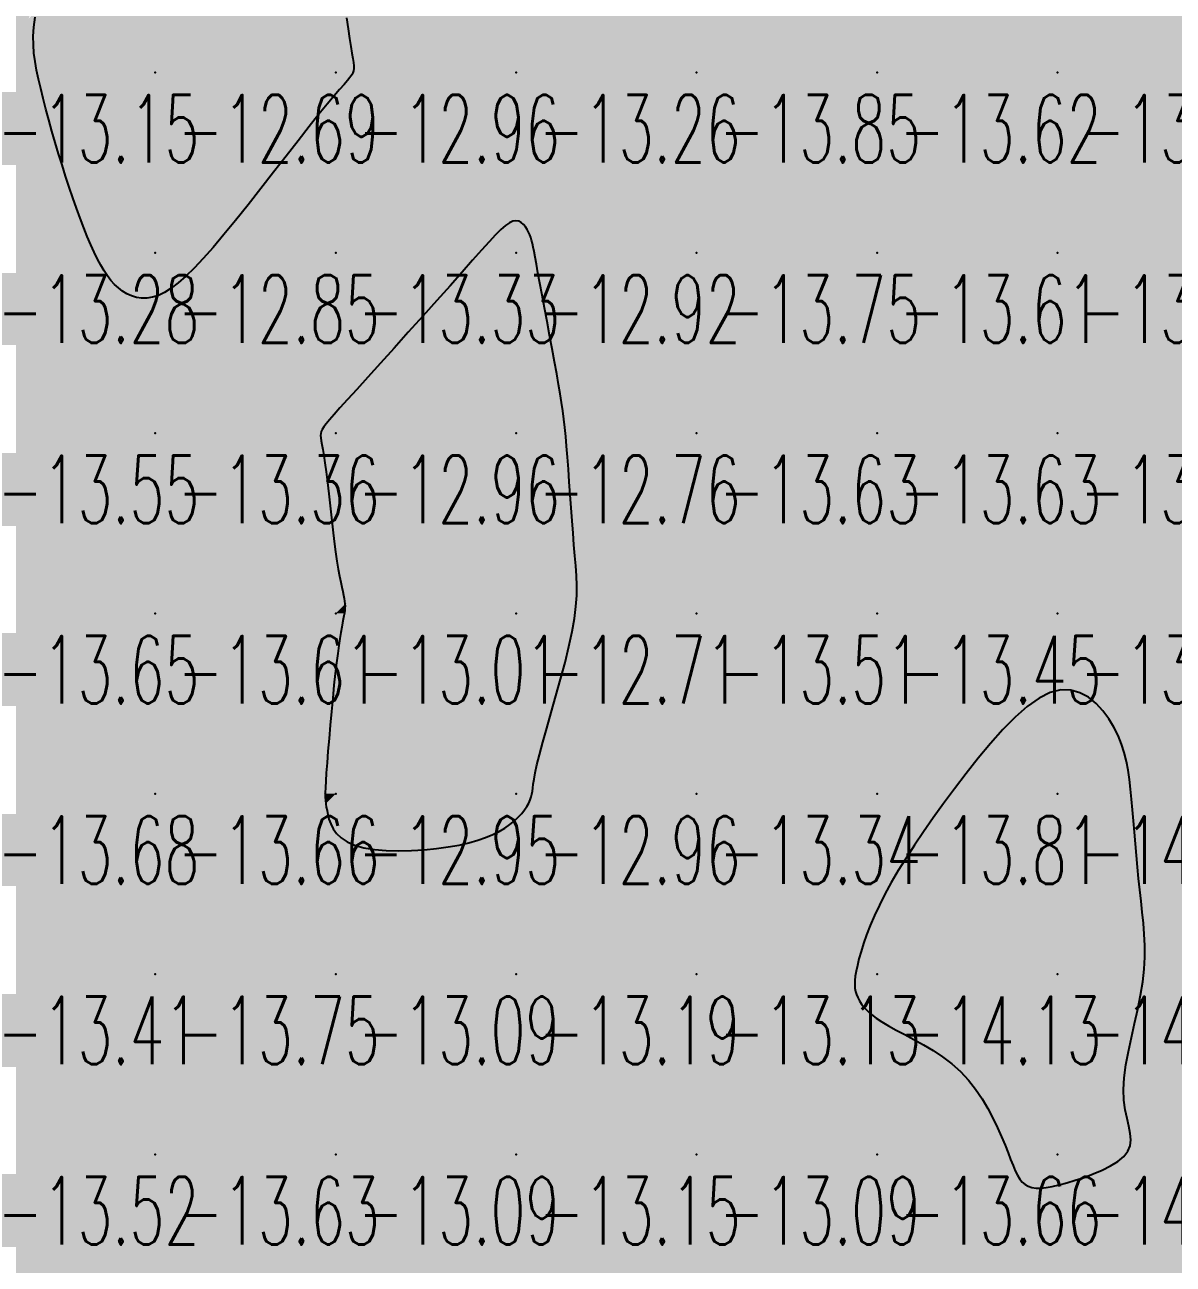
# Model space of a CAD drawing. Header units: millimetres. Extents: x 88261 to 90953, y 390274 to 392322.
# Drawn here: x 89523 to 89586.7, y 392021.2 to 392089.9 of the extents above; entities that cross this region are included whole.
import ezdxf
from ezdxf.enums import TextEntityAlignment as Align

# ---------------------------------------------------------------- set-up
doc = ezdxf.new("R2010")
doc.units = ezdxf.units.MM
doc.header["$LTSCALE"] = 25
for name, color, linetype in [('CN_03_00', 7, 'Continuous'), ('COTEAlt', 7, 'Continuous'), ('TN_COLORIAGE', 7, 'Continuous')]:
    doc.layers.add(name, color=color, linetype=linetype)
doc.styles.add('Simplex 1.0', font='Simplex.shx', dxfattribs={"width": 0.99, "height": 2.5})
doc.styles.get("Standard").update_dxf_attribs({"font": 'times.ttf'})

# ---------------------------------------------------------------- blocks, each defined once
blk = doc.blocks.new('COTE')
at = {"color": 0}
blk.add_point((0, 0), dxfattribs=at)
at = {"layer": 'COTEAlt'}
blk.add_attdef('ALT', text='', height=3.75, dxfattribs=at).set_placement((1.25, -1.25), align=Align.TOP_LEFT)

msp = doc.modelspace()

# ---------------------------------------------------------------- linework, layer by layer
at = {"layer": 'CN_03_00', "elevation": -13, "flags": 128}
msp.add_lwpolyline([(89540.845, 392090.271), (89540.93, 392089.656), (89541.009, 392089.116), (89541.081, 392088.668), (89541.144, 392088.305), (89541.196, 392088.015), (89541.233, 392087.784), (89541.255, 392087.602), (89541.258, 392087.454), (89541.24, 392087.329), (89541.2, 392087.214), (89541.134, 392087.096), (89541.035, 392086.961), (89540.896, 392086.792), (89540.708, 392086.575), (89540.465, 392086.294), (89540.157, 392085.934), (89539.777, 392085.479), (89539.319, 392084.915), (89538.777, 392084.231), (89538.166, 392083.45), (89537.503, 392082.599), (89536.808, 392081.704), (89536.096, 392080.793), (89535.387, 392079.894), (89534.699, 392079.034), (89534.049, 392078.241), (89533.451, 392077.536), (89532.905, 392076.921), (89532.404, 392076.391), (89531.945, 392075.942), (89531.522, 392075.57), (89531.13, 392075.271), (89530.764, 392075.04), (89530.419, 392074.873), (89530.091, 392074.766), (89529.778, 392074.714), (89529.481, 392074.712), (89529.198, 392074.756), (89528.93, 392074.84), (89528.676, 392074.959), (89528.436, 392075.11), (89528.209, 392075.286), (89527.995, 392075.485), (89527.792, 392075.707), (89527.598, 392075.956), (89527.409, 392076.233), (89527.224, 392076.541), (89527.041, 392076.882), (89526.857, 392077.26), (89526.67, 392077.676), (89526.479, 392078.131), (89526.283, 392078.623), (89526.084, 392079.148), (89525.883, 392079.7), (89525.682, 392080.276), (89525.48, 392080.872), (89525.28, 392081.482), (89525.083, 392082.103), (89524.889, 392082.73), (89524.7, 392083.359), (89524.518, 392083.984), (89524.345, 392084.599), (89524.182, 392085.201), (89524.032, 392085.783), (89523.895, 392086.341), (89523.773, 392086.869), (89523.669, 392087.365), (89523.585, 392087.839), (89523.525, 392088.302), (89523.491, 392088.768), (89523.488, 392089.248), (89523.518, 392089.754), (89523.585, 392090.298)], dxfattribs=at)
at = {"layer": 'CN_03_00', "flags": 128}
for points, elevation in [([(89541.807, 392044.245), (89542.395, 392044.15), (89543.043, 392044.095), (89543.731, 392044.076), (89544.438, 392044.089), (89545.146, 392044.131), (89545.836, 392044.199), (89546.486, 392044.288), (89547.083, 392044.395), (89547.625, 392044.52), (89548.115, 392044.659), (89548.556, 392044.812), (89548.953, 392044.977), (89549.308, 392045.152), (89549.623, 392045.338), (89549.903, 392045.531), (89550.151, 392045.73), (89550.367, 392045.933), (89550.554, 392046.136), (89550.712, 392046.338), (89550.843, 392046.535), (89550.949, 392046.724), (89551.03, 392046.902), (89551.087, 392047.068), (89551.125, 392047.22), (89551.149, 392047.376), (89551.17, 392047.552), (89551.196, 392047.768), (89551.237, 392048.043), (89551.301, 392048.395), (89551.398, 392048.842), (89551.536, 392049.404), (89551.722, 392050.09), (89551.945, 392050.881), (89552.193, 392051.749), (89552.453, 392052.663), (89552.712, 392053.597), (89552.957, 392054.522), (89553.174, 392055.409), (89553.351, 392056.229), (89553.479, 392056.963), (89553.56, 392057.621), (89553.601, 392058.222), (89553.61, 392058.785), (89553.593, 392059.329), (89553.557, 392059.872), (89553.508, 392060.435), (89553.453, 392061.034), (89553.399, 392061.685), (89553.345, 392062.377), (89553.293, 392063.093), (89553.242, 392063.82), (89553.191, 392064.54), (89553.142, 392065.239), (89553.093, 392065.901), (89553.045, 392066.51), (89552.997, 392067.056), (89552.948, 392067.553), (89552.895, 392068.018), (89552.836, 392068.471), (89552.769, 392068.929), (89552.692, 392069.412), (89552.602, 392069.938), (89552.497, 392070.526), (89552.377, 392071.188), (89552.244, 392071.906), (89552.103, 392072.659), (89551.96, 392073.422), (89551.818, 392074.174), (89551.684, 392074.89), (89551.561, 392075.548), (89551.454, 392076.124), (89551.367, 392076.602), (89551.296, 392076.99), (89551.239, 392077.302), (89551.19, 392077.552), (89551.146, 392077.756), (89551.101, 392077.926), (89551.053, 392078.078), (89550.998, 392078.226), (89550.93, 392078.379), (89550.85, 392078.534), (89550.756, 392078.682), (89550.648, 392078.812), (89550.526, 392078.917), (89550.387, 392078.988), (89550.233, 392079.015), (89550.062, 392078.989), (89549.872, 392078.903), (89549.654, 392078.75), (89549.4, 392078.526), (89549.1, 392078.225), (89548.745, 392077.844), (89548.324, 392077.376), (89547.828, 392076.817), (89547.249, 392076.162), (89546.581, 392075.411), (89545.845, 392074.587), (89545.066, 392073.718), (89544.269, 392072.831), (89543.479, 392071.954), (89542.722, 392071.114), (89542.024, 392070.34), (89541.409, 392069.659), (89540.896, 392069.092), (89540.481, 392068.632), (89540.154, 392068.265), (89539.903, 392067.976), (89539.718, 392067.751), (89539.587, 392067.577), (89539.501, 392067.438), (89539.448, 392067.321), (89539.419, 392067.213), (89539.41, 392067.099), (89539.419, 392066.967), (89539.444, 392066.804), (89539.482, 392066.597), (89539.53, 392066.334), (89539.587, 392066.001), (89539.65, 392065.586), (89539.717, 392065.081), (89539.787, 392064.502), (89539.859, 392063.87), (89539.933, 392063.206), (89540.009, 392062.531), (89540.086, 392061.866), (89540.163, 392061.232), (89540.239, 392060.65), (89540.315, 392060.137), (89540.388, 392059.69), (89540.458, 392059.304), (89540.524, 392058.973), (89540.583, 392058.689), (89540.636, 392058.448), (89540.681, 392058.241), (89540.716, 392058.065), (89540.741, 392057.911), (89540.756, 392057.773), (89540.762, 392057.645), (89540.758, 392057.52), (89540.747, 392057.392), (89540.727, 392057.254), (89540.701, 392057.099), (89540.668, 392056.922), (89540.628, 392056.714), (89540.584, 392056.47), (89540.534, 392056.185), (89540.479, 392055.851), (89540.42, 392055.464), (89540.357, 392055.016), (89540.291, 392054.501), (89540.222, 392053.915), (89540.151, 392053.254), (89540.079, 392052.539), (89540.007, 392051.792), (89539.939, 392051.036), (89539.875, 392050.295), (89539.816, 392049.593), (89539.766, 392048.952), (89539.725, 392048.397), (89539.695, 392047.943), (89539.676, 392047.58), (89539.668, 392047.29), (89539.669, 392047.054), (89539.679, 392046.856), (89539.699, 392046.676), (89539.727, 392046.497), (89539.764, 392046.302), (89539.809, 392046.076), (89539.874, 392045.826), (89539.97, 392045.562), (89540.107, 392045.294), (89540.296, 392045.032), (89540.551, 392044.786), (89540.88, 392044.566), (89541.297, 392044.383), (89541.807, 392044.245)], -13), ([(89571.312, 392034.126), (89571.783, 392033.879), (89572.289, 392033.612), (89572.816, 392033.323), (89573.35, 392033.005), (89573.88, 392032.654), (89574.392, 392032.267), (89574.872, 392031.838), (89575.311, 392031.365), (89575.709, 392030.858), (89576.067, 392030.328), (89576.387, 392029.787), (89576.673, 392029.247), (89576.925, 392028.719), (89577.147, 392028.216), (89577.34, 392027.748), (89577.507, 392027.326), (89577.653, 392026.95), (89577.786, 392026.618), (89577.91, 392026.329), (89578.033, 392026.081), (89578.16, 392025.873), (89578.297, 392025.703), (89578.451, 392025.57), (89578.627, 392025.471), (89578.829, 392025.406), (89579.06, 392025.374), (89579.323, 392025.373), (89579.622, 392025.402), (89579.96, 392025.461), (89580.339, 392025.548), (89580.764, 392025.662), (89581.233, 392025.803), (89581.73, 392025.968), (89582.234, 392026.157), (89582.726, 392026.368), (89583.184, 392026.601), (89583.588, 392026.853), (89583.918, 392027.124), (89584.153, 392027.413), (89584.28, 392027.719), (89584.315, 392028.047), (89584.282, 392028.404), (89584.204, 392028.796), (89584.104, 392029.229), (89584.006, 392029.709), (89583.933, 392030.243), (89583.908, 392030.836), (89583.948, 392031.491), (89584.045, 392032.2), (89584.184, 392032.947), (89584.349, 392033.72), (89584.526, 392034.506), (89584.699, 392035.29), (89584.854, 392036.061), (89584.976, 392036.804), (89585.053, 392037.51), (89585.088, 392038.182), (89585.089, 392038.827), (89585.061, 392039.453), (89585.012, 392040.067), (89584.949, 392040.674), (89584.878, 392041.284), (89584.807, 392041.902), (89584.74, 392042.534), (89584.678, 392043.176), (89584.62, 392043.823), (89584.565, 392044.469), (89584.513, 392045.108), (89584.461, 392045.736), (89584.41, 392046.345), (89584.359, 392046.931), (89584.304, 392047.49), (89584.243, 392048.024), (89584.167, 392048.537), (89584.072, 392049.033), (89583.951, 392049.517), (89583.799, 392049.991), (89583.609, 392050.46), (89583.374, 392050.929), (89583.092, 392051.396), (89582.761, 392051.843), (89582.384, 392052.249), (89581.961, 392052.589), (89581.495, 392052.843), (89580.986, 392052.987), (89580.437, 392052.998), (89579.849, 392052.855), (89579.225, 392052.542), (89578.572, 392052.076), (89577.9, 392051.485), (89577.216, 392050.792), (89576.53, 392050.023), (89575.85, 392049.204), (89575.186, 392048.36), (89574.546, 392047.517), (89573.938, 392046.695), (89573.363, 392045.899), (89572.824, 392045.13), (89572.32, 392044.386), (89571.854, 392043.669), (89571.425, 392042.978), (89571.036, 392042.314), (89570.686, 392041.676), (89570.377, 392041.064), (89570.106, 392040.481), (89569.872, 392039.93), (89569.671, 392039.412), (89569.502, 392038.93), (89569.361, 392038.485), (89569.247, 392038.082), (89569.157, 392037.721), (89569.088, 392037.404), (89569.041, 392037.125), (89569.015, 392036.88), (89569.009, 392036.662), (89569.023, 392036.464), (89569.058, 392036.281), (89569.112, 392036.106), (89569.185, 392035.933), (89569.278, 392035.757), (89569.395, 392035.577), (89569.541, 392035.392), (89569.721, 392035.2), (89569.941, 392035.002), (89570.205, 392034.797), (89570.518, 392034.583), (89570.886, 392034.36), (89571.312, 392034.126)], -14)]:
    msp.add_lwpolyline(points, close=True, dxfattribs=dict(at, elevation=elevation))
at = {"layer": 'TN_COLORIAGE', "color": 221}
for points in [[(89520.249, 392097.239, -13), (89525.642, 392097.239, -13), (89520.249, 392087.239, -13), (89523.23, 392090.221, -13)], [(89550.249, 392097.239, -13), (89541.085, 392088.075, -13), (89540.249, 392097.239, -13), (89540.249, 392095.156, -13)], [(89550.249, 392097.239, -13), (89541.085, 392088.075, -13), (89550.249, 392087.239, -13), (89541.467, 392087.239, -13)], [(89550.249, 392087.239, -13.862), (89560.249, 392087.239, -13.862), (89560.249, 392097.239, -13.862)], [(89550.249, 392097.239, -13.862), (89550.249, 392087.239, -13.862), (89560.249, 392097.239, -13.862)], [(89560.249, 392097.239, -13.602), (89560.249, 392087.239, -13.602), (89570.249, 392097.239, -13.602)], [(89560.249, 392087.239, -13.602), (89570.249, 392087.239, -13.602), (89570.249, 392097.239, -13.602)], [(89570.249, 392087.239, -13.585), (89580.249, 392087.239, -13.585), (89580.249, 392097.239, -13.585)], [(89570.249, 392097.239, -13.585), (89570.249, 392087.239, -13.585), (89580.249, 392097.239, -13.585)], [(89580.249, 392087.239, -13.141), (89590.249, 392087.239, -13.141), (89590.249, 392097.239, -13.141)], [(89580.249, 392097.239, -13.141), (89580.249, 392087.239, -13.141), (89590.249, 392097.239, -13.141)], [(89523.23, 392090.221, -13.155), (89523.591, 392087.239, -13.155), (89520.249, 392087.239, -13.155)], [(89520.249, 392077.239, -13), (89525.044, 392082.035, -13), (89520.249, 392087.239, -13), (89523.591, 392087.239, -13)], [(89540.249, 392077.239, -13), (89540.249, 392086.252, -13), (89550.249, 392087.239, -13), (89541.467, 392087.239, -13)], [(89540.249, 392077.239, -13), (89548.249, 392077.239, -13), (89550.249, 392087.239, -13), (89550.249, 392079.644, -13)], [(89560.249, 392087.239, -13), (89551.127, 392078.117, -13), (89550.249, 392087.239, -13), (89550.249, 392079.644, -13)], [(89560.249, 392087.239, -13), (89551.127, 392078.117, -13), (89560.249, 392077.239, -13), (89551.229, 392077.239, -13)], [(89560.249, 392077.239, -13.621), (89570.249, 392077.239, -13.621), (89570.249, 392087.239, -13.621)], [(89560.249, 392087.239, -13.621), (89560.249, 392077.239, -13.621), (89570.249, 392087.239, -13.621)], [(89570.249, 392087.239, -13.664), (89570.249, 392077.239, -13.664), (89580.249, 392087.239, -13.664)], [(89570.249, 392077.239, -13.664), (89580.249, 392077.239, -13.664), (89580.249, 392087.239, -13.664)], [(89580.249, 392077.239, -13.37), (89590.249, 392077.239, -13.37), (89590.249, 392087.239, -13.37)], [(89580.249, 392087.239, -13.37), (89580.249, 392077.239, -13.37), (89590.249, 392087.239, -13.37)], [(89533.449, 392077.239, -13.328), (89540.249, 392086.252, -13.328), (89540.249, 392077.239, -13.328)], [(89525.044, 392082.035, -13.284), (89526.727, 392077.239, -13.284), (89520.249, 392077.239, -13.284)], [(89520.249, 392067.239, -13), (89528.07, 392075.061, -13), (89520.249, 392077.239, -13), (89526.727, 392077.239, -13)], [(89530.249, 392067.239, -13), (89539.207, 392067.239, -13), (89540.249, 392077.239, -13), (89540.249, 392068.369, -13)], [(89530.249, 392067.239, -13), (89530.249, 392074.235, -13), (89540.249, 392077.239, -13), (89533.449, 392077.239, -13)], [(89548.249, 392077.239, -13.328), (89540.249, 392068.369, -13.328), (89540.249, 392077.239, -13.328)], [(89552.679, 392069.67, -13.755), (89551.229, 392077.239, -13.755), (89560.249, 392077.239, -13.755)], [(89560.249, 392077.239, -13), (89552.679, 392069.67, -13), (89560.249, 392067.239, -13), (89553.037, 392067.239, -13)], [(89560.249, 392077.239, -13.606), (89560.249, 392067.239, -13.606), (89570.249, 392077.239, -13.606)], [(89560.249, 392067.239, -13.606), (89570.249, 392067.239, -13.606), (89570.249, 392077.239, -13.606)], [(89570.249, 392077.239, -13.884), (89570.249, 392067.239, -13.884), (89580.249, 392077.239, -13.884)], [(89570.249, 392067.239, -13.884), (89580.249, 392067.239, -13.884), (89580.249, 392077.239, -13.884)], [(89580.249, 392077.239, -13.41), (89580.249, 392067.239, -13.41), (89590.249, 392077.239, -13.41)], [(89580.249, 392067.239, -13.41), (89590.249, 392067.239, -13.41), (89590.249, 392077.239, -13.41)], [(89520.249, 392067.239, -13), (89528.07, 392075.061, -13), (89530.249, 392067.239, -13), (89530.249, 392074.235, -13)], [(89520.249, 392067.239, -13.36), (89520.249, 392057.239, -13.36), (89530.249, 392067.239, -13.36)], [(89520.249, 392057.239, -13.36), (89530.249, 392057.239, -13.36), (89530.249, 392067.239, -13.36)], [(89530.249, 392057.239, -13), (89539.611, 392066.601, -13), (89530.249, 392067.239, -13), (89539.207, 392067.239, -13)], [(89553.441, 392060.432, -13.627), (89553.037, 392067.239, -13.627), (89560.249, 392067.239, -13.627)], [(89560.249, 392067.239, -13), (89553.441, 392060.432, -13), (89560.249, 392057.239, -13), (89553.918, 392057.239, -13)], [(89560.249, 392057.239, -13.626), (89570.249, 392057.239, -13.626), (89570.249, 392067.239, -13.626)], [(89560.249, 392067.239, -13.626), (89560.249, 392057.239, -13.626), (89570.249, 392067.239, -13.626)], [(89570.249, 392057.239, -13.944), (89580.249, 392057.239, -13.944), (89580.249, 392067.239, -13.944)], [(89570.249, 392067.239, -13.944), (89570.249, 392057.239, -13.944), (89580.249, 392067.239, -13.944)], [(89580.249, 392057.239, -13.513), (89590.249, 392057.239, -13.513), (89590.249, 392067.239, -13.513)], [(89580.249, 392067.239, -13.513), (89580.249, 392057.239, -13.513), (89590.249, 392067.239, -13.513)], [(89530.249, 392057.239, -13), (89539.611, 392066.601, -13), (89540.249, 392057.239, -13), (89540.249, 392059.87, -13)], [(89540.829, 392057.819, -13.015), (89540.249, 392059.87, -13.015), (89540.249, 392057.239, -13.015)], [(89540.732, 392057.239, -13.015), (89540.829, 392057.819, -13.015), (89540.249, 392057.239, -13.015)], [(89520.249, 392047.239, -13.613), (89530.249, 392047.239, -13.613), (89530.249, 392057.239, -13.613)], [(89520.249, 392057.239, -13.613), (89520.249, 392047.239, -13.613), (89530.249, 392057.239, -13.613)], [(89530.249, 392047.239, -13), (89539.605, 392047.239, -13), (89540.249, 392057.239, -13), (89540.249, 392054.752, -13)], [(89530.249, 392057.239, -13.015), (89530.249, 392047.239, -13.015), (89540.249, 392057.239, -13.015)], [(89540.732, 392057.239, -13.015), (89540.249, 392054.752, -13.015), (89540.249, 392057.239, -13.015)], [(89553.918, 392057.239, -13.507), (89550.995, 392047.986, -13.507), (89560.249, 392057.239, -13.507)], [(89560.249, 392057.239, -13), (89550.995, 392047.986, -13), (89560.249, 392047.239, -13), (89551.32, 392047.239, -13)], [(89560.249, 392047.239, -13.454), (89570.249, 392047.239, -13.454), (89570.249, 392057.239, -13.454)], [(89560.249, 392057.239, -13.454), (89560.249, 392047.239, -13.454), (89570.249, 392057.239, -13.454)], [(89580.249, 392054.748, -13.814), (89574.195, 392047.239, -13.814), (89580.249, 392057.239, -13.814), (89570.249, 392047.239, -13.814)], [(89570.249, 392057.239, -13.905), (89570.249, 392047.239, -13.905), (89580.249, 392057.239, -13.905)], [(89580.249, 392054.748, -13.505), (89583.906, 392050.896, -13.505), (89580.249, 392057.239, -13.505), (89590.249, 392057.239, -13.505)], [(89584.376, 392047.239, -13.505), (89583.906, 392050.896, -13.505), (89590.249, 392047.239, -13.505), (89590.249, 392057.239, -13.505)], [(89520.249, 392037.239, -13.656), (89530.249, 392037.239, -13.656), (89530.249, 392047.239, -13.656)], [(89520.249, 392047.239, -13.656), (89520.249, 392037.239, -13.656), (89530.249, 392047.239, -13.656)], [(89530.249, 392037.239, -13), (89539.682, 392046.672, -13), (89530.249, 392047.239, -13), (89539.605, 392047.239, -13)], [(89550.249, 392037.239, -13.341), (89560.249, 392037.239, -13.341), (89560.249, 392047.239, -13.341)], [(89560.249, 392047.239, -13), (89551.32, 392047.239, -13), (89550.249, 392037.239, -13), (89550.249, 392045.462, -13)], [(89570.249, 392041.394, -13.132), (89568.927, 392037.239, -13.132), (89570.249, 392047.239, -13.132), (89560.249, 392037.239, -13.132)], [(89560.249, 392047.239, -13.814), (89560.249, 392037.239, -13.814), (89570.249, 392047.239, -13.814)], [(89570.249, 392041.394, -13.814), (89574.195, 392047.239, -13.814), (89570.249, 392047.239, -13.814)], [(89584.376, 392047.239, -13.594), (89584.743, 392041.734, -13.594), (89590.249, 392047.239, -13.594)], [(89585.492, 392037.239, -13.594), (89584.743, 392041.734, -13.594), (89590.249, 392037.239, -13.594), (89590.249, 392047.239, -13.594)], [(89530.249, 392037.239, -13), (89539.682, 392046.672, -13), (89540.249, 392037.239, -13), (89540.249, 392043.883, -13)], [(89550.249, 392037.239, -13), (89550.249, 392045.462, -13), (89540.249, 392037.239, -13), (89547.105, 392044.096, -13)], [(89540.249, 392043.883, -13.089), (89547.105, 392044.096, -13.089), (89540.249, 392037.239, -13.089)], [(89520.249, 392037.239, -13.75), (89520.249, 392027.239, -13.75), (89530.249, 392037.239, -13.75)], [(89520.249, 392027.239, -13.75), (89530.249, 392027.239, -13.75), (89530.249, 392037.239, -13.75)], [(89530.249, 392037.239, -13.089), (89530.249, 392027.239, -13.089), (89540.249, 392037.239, -13.089)], [(89530.249, 392027.239, -13.089), (89540.249, 392027.239, -13.089), (89540.249, 392037.239, -13.089)], [(89540.249, 392027.239, -13.189), (89550.249, 392027.239, -13.189), (89550.249, 392037.239, -13.189)], [(89540.249, 392037.239, -13.189), (89540.249, 392027.239, -13.189), (89550.249, 392037.239, -13.189)], [(89550.249, 392027.239, -13.132), (89560.249, 392027.239, -13.132), (89560.249, 392037.239, -13.132)], [(89550.249, 392037.239, -13.132), (89550.249, 392027.239, -13.132), (89560.249, 392037.239, -13.132)], [(89568.927, 392037.239, -13.088), (89568.983, 392035.974, -13.088), (89560.249, 392037.239, -13.088), (89560.249, 392027.239, -13.088)], [(89583.143, 392030.134, -13.699), (89585.492, 392037.239, -13.699), (89590.249, 392037.239, -13.699)], [(89585.381, 392027.239, -13.699), (89583.143, 392030.134, -13.699), (89590.249, 392027.239, -13.699), (89590.249, 392037.239, -13.699)], [(89570.249, 392034.463, -13.088), (89568.983, 392035.974, -13.088), (89570.249, 392027.239, -13.088), (89560.249, 392027.239, -13.088)], [(89570.249, 392034.463, -13.656), (89575.341, 392032.331, -13.656), (89570.249, 392027.239, -13.656)], [(89577.622, 392027.239, -13.656), (89575.341, 392032.331, -13.656), (89570.249, 392027.239, -13.656)], [(89520.249, 392027.239, -13.634), (89520.249, 392017.239, -13.634), (89530.249, 392027.239, -13.634)], [(89520.249, 392017.239, -13.634), (89530.249, 392017.239, -13.634), (89530.249, 392027.239, -13.634)], [(89530.249, 392027.239, -13.086), (89530.249, 392017.239, -13.086), (89540.249, 392027.239, -13.086)], [(89530.249, 392017.239, -13.086), (89540.249, 392017.239, -13.086), (89540.249, 392027.239, -13.086)], [(89540.249, 392017.239, -13.153), (89550.249, 392017.239, -13.153), (89550.249, 392027.239, -13.153)], [(89540.249, 392027.239, -13.153), (89540.249, 392017.239, -13.153), (89550.249, 392027.239, -13.153)], [(89550.249, 392027.239, -13.088), (89550.249, 392017.239, -13.088), (89560.249, 392027.239, -13.088)], [(89550.249, 392017.239, -13.088), (89560.249, 392017.239, -13.088), (89560.249, 392027.239, -13.088)], [(89560.249, 392027.239, -13.656), (89560.249, 392017.239, -13.656), (89570.249, 392027.239, -13.656)], [(89560.249, 392017.239, -13.656), (89570.249, 392017.239, -13.656), (89570.249, 392027.239, -13.656)], [(89577.622, 392027.239, -13.522), (89578.208, 392025.199, -13.522), (89570.249, 392027.239, -13.522), (89570.249, 392017.239, -13.522)], [(89585.381, 392027.239, -13.462), (89580.249, 392025.384, -13.462), (89590.249, 392027.239, -13.462), (89580.249, 392017.239, -13.462)], [(89590.249, 392023.58, -13.462), (89587.525, 392017.239, -13.462), (89590.249, 392027.239, -13.462), (89580.249, 392017.239, -13.462)], [(89578.208, 392025.199, -13.462), (89580.249, 392025.384, -13.462), (89570.249, 392017.239, -13.462), (89580.249, 392017.239, -13.462)]]:
    msp.add_solid(points, dxfattribs=at)
at = {"layer": 'TN_COLORIAGE', "color": 211}
for points in [[(89523.591, 392087.239, -12.636), (89523.23, 392090.221, -12.636), (89530.249, 392087.239, -12.636), (89530.249, 392097.239, -12.636)], [(89539.951, 392096.942, -12.636), (89539.996, 392097.239, -12.636), (89530.249, 392087.239, -12.636), (89530.249, 392097.239, -12.636)], [(89540.249, 392095.156, -12.692), (89539.951, 392096.942, -12.692), (89540.249, 392087.239, -12.692), (89530.249, 392087.239, -12.692)], [(89540.249, 392095.156, -12.964), (89541.085, 392088.075, -12.964), (89540.249, 392087.239, -12.964)], [(89541.467, 392087.239, -12.964), (89541.085, 392088.075, -12.964), (89540.249, 392087.239, -12.964)], [(89523.591, 392087.239, -12.692), (89525.044, 392082.035, -12.692), (89530.249, 392087.239, -12.692)], [(89526.727, 392077.239, -12.692), (89525.044, 392082.035, -12.692), (89530.249, 392077.239, -12.692), (89530.249, 392087.239, -12.692)], [(89540.249, 392086.252, -12.846), (89533.449, 392077.239, -12.846), (89540.249, 392087.239, -12.846), (89530.249, 392077.239, -12.846)], [(89530.249, 392087.239, -12.964), (89530.249, 392077.239, -12.964), (89540.249, 392087.239, -12.964)], [(89541.467, 392087.239, -12.964), (89540.249, 392086.252, -12.964), (89540.249, 392087.239, -12.964)], [(89550.249, 392079.644, -12.918), (89548.249, 392077.239, -12.918), (89550.249, 392077.239, -12.918)], [(89550.249, 392079.644, -12.918), (89551.127, 392078.117, -12.918), (89550.249, 392077.239, -12.918)], [(89551.229, 392077.239, -12.918), (89551.127, 392078.117, -12.918), (89550.249, 392077.239, -12.918)], [(89526.727, 392077.239, -12.846), (89528.07, 392075.061, -12.846), (89530.249, 392077.239, -12.846)], [(89530.249, 392074.235, -12.846), (89528.07, 392075.061, -12.846), (89530.249, 392077.239, -12.846)], [(89533.449, 392077.239, -12.846), (89530.249, 392074.235, -12.846), (89530.249, 392077.239, -12.846)], [(89540.249, 392067.239, -12.918), (89550.249, 392067.239, -12.918), (89550.249, 392077.239, -12.918)], [(89540.249, 392068.369, -12.918), (89548.249, 392077.239, -12.918), (89540.249, 392067.239, -12.918), (89550.249, 392077.239, -12.918)], [(89551.229, 392077.239, -12.758), (89552.679, 392069.67, -12.758), (89550.249, 392077.239, -12.758), (89550.249, 392067.239, -12.758)], [(89553.037, 392067.239, -12.758), (89552.679, 392069.67, -12.758), (89550.249, 392067.239, -12.758)], [(89540.249, 392068.369, -12.958), (89539.207, 392067.239, -12.958), (89540.249, 392067.239, -12.958)], [(89539.207, 392067.239, -12.958), (89539.611, 392066.601, -12.958), (89540.249, 392067.239, -12.958)], [(89540.249, 392059.87, -12.958), (89539.611, 392066.601, -12.958), (89540.249, 392067.239, -12.958)], [(89540.249, 392059.87, -12.758), (89540.829, 392057.819, -12.758), (89540.249, 392067.239, -12.758), (89550.249, 392067.239, -12.758)], [(89540.829, 392057.819, -12.706), (89540.732, 392057.239, -12.706), (89550.249, 392067.239, -12.706), (89550.249, 392057.239, -12.706)], [(89553.037, 392067.239, -12.706), (89553.441, 392060.432, -12.706), (89550.249, 392067.239, -12.706), (89550.249, 392057.239, -12.706)], [(89553.918, 392057.239, -12.706), (89553.441, 392060.432, -12.706), (89550.249, 392057.239, -12.706)], [(89540.249, 392047.239, -12.706), (89550.249, 392047.239, -12.706), (89550.249, 392057.239, -12.706)], [(89540.249, 392054.752, -12.706), (89540.732, 392057.239, -12.706), (89540.249, 392047.239, -12.706), (89550.249, 392057.239, -12.706)], [(89550.995, 392047.986, -12.706), (89553.918, 392057.239, -12.706), (89550.249, 392047.239, -12.706), (89550.249, 392057.239, -12.706)], [(89540.249, 392054.752, -12.955), (89539.605, 392047.239, -12.955), (89540.249, 392047.239, -12.955)], [(89551.32, 392047.239, -12.959), (89550.995, 392047.986, -12.959), (89550.249, 392047.239, -12.959)], [(89539.605, 392047.239, -12.955), (89539.682, 392046.672, -12.955), (89540.249, 392047.239, -12.955)], [(89540.249, 392043.883, -12.955), (89539.682, 392046.672, -12.955), (89540.249, 392047.239, -12.955)], [(89547.105, 392044.096, -12.955), (89540.249, 392043.883, -12.955), (89550.249, 392047.239, -12.955), (89540.249, 392047.239, -12.955)], [(89547.105, 392044.096, -12.959), (89550.249, 392045.462, -12.959), (89550.249, 392047.239, -12.959)], [(89550.249, 392045.462, -12.959), (89551.32, 392047.239, -12.959), (89550.249, 392047.239, -12.959)]]:
    msp.add_solid(points, dxfattribs=at)
at = {"layer": 'TN_COLORIAGE', "color": 231}
for points in [[(89574.195, 392047.239, -14.285), (89580.249, 392054.748, -14.285), (89580.249, 392047.239, -14.285)], [(89583.906, 392050.896, -14.285), (89580.249, 392054.748, -14.285), (89580.249, 392047.239, -14.285)], [(89583.906, 392050.896, -14.285), (89584.376, 392047.239, -14.285), (89580.249, 392047.239, -14.285)], [(89580.249, 392047.239, -14), (89574.195, 392047.239, -14), (89570.249, 392037.239, -14), (89570.249, 392041.394, -14)], [(89570.249, 392037.239, -14.285), (89580.249, 392037.239, -14.285), (89580.249, 392047.239, -14.285)], [(89580.249, 392037.239, -14), (89584.743, 392041.734, -14), (89580.249, 392047.239, -14), (89584.376, 392047.239, -14)], [(89584.743, 392041.734, -14.331), (89585.492, 392037.239, -14.331), (89580.249, 392037.239, -14.331)], [(89568.927, 392037.239, -14.132), (89570.249, 392041.394, -14.132), (89570.249, 392037.239, -14.132)], [(89568.983, 392035.974, -14.132), (89568.927, 392037.239, -14.132), (89570.249, 392037.239, -14.132)], [(89568.983, 392035.974, -14.132), (89570.249, 392034.463, -14.132), (89570.249, 392037.239, -14.132)], [(89580.249, 392037.239, -14), (89575.341, 392032.331, -14), (89570.249, 392037.239, -14), (89570.249, 392034.463, -14)], [(89580.249, 392037.239, -14), (89575.341, 392032.331, -14), (89580.249, 392027.239, -14), (89577.622, 392027.239, -14)], [(89580.249, 392037.239, -14), (89585.492, 392037.239, -14), (89580.249, 392027.239, -14), (89583.143, 392030.134, -14)], [(89583.143, 392030.134, -14.122), (89585.381, 392027.239, -14.122), (89580.249, 392027.239, -14.122)], [(89578.208, 392025.199, -14.122), (89577.622, 392027.239, -14.122), (89580.249, 392027.239, -14.122)], [(89580.249, 392025.384, -14.122), (89578.208, 392025.199, -14.122), (89580.249, 392027.239, -14.122)], [(89580.249, 392025.384, -14.122), (89585.381, 392027.239, -14.122), (89580.249, 392027.239, -14.122)]]:
    msp.add_solid(points, dxfattribs=at)

# ---------------------------------------------------------------- block references
at = {"layer": 'COTEAlt'}
ref = msp.add_blockref('COTE', (89520.249, 392087.239), dxfattribs=at)
ref.add_attrib('ALT', '-13.15', dxfattribs={"height": 3.75, "style": 'Simplex 1.0', "width": 0.6}).set_placement((89521.499, 392085.989), align=Align.TOP_LEFT)
ref = msp.add_blockref('COTE', (89530.249, 392087.239), dxfattribs=at)
ref.add_attrib('ALT', '-12.69', dxfattribs={"height": 3.75, "style": 'Simplex 1.0', "width": 0.6}).set_placement((89531.499, 392085.989), align=Align.TOP_LEFT)
ref = msp.add_blockref('COTE', (89540.249, 392087.239), dxfattribs=at)
ref.add_attrib('ALT', '-12.96', dxfattribs={"height": 3.75, "style": 'Simplex 1.0', "width": 0.6}).set_placement((89541.499, 392085.989), align=Align.TOP_LEFT)
ref = msp.add_blockref('COTE', (89550.249, 392087.239), dxfattribs=at)
ref.add_attrib('ALT', '-13.26', dxfattribs={"height": 3.75, "style": 'Simplex 1.0', "width": 0.6}).set_placement((89551.499, 392085.989), align=Align.TOP_LEFT)
ref = msp.add_blockref('COTE', (89560.249, 392087.239), dxfattribs=at)
ref.add_attrib('ALT', '-13.85', dxfattribs={"height": 3.75, "style": 'Simplex 1.0', "width": 0.6}).set_placement((89561.499, 392085.989), align=Align.TOP_LEFT)
ref = msp.add_blockref('COTE', (89570.249, 392087.239), dxfattribs=at)
ref.add_attrib('ALT', '-13.62', dxfattribs={"height": 3.75, "style": 'Simplex 1.0', "width": 0.6}).set_placement((89571.499, 392085.989), align=Align.TOP_LEFT)
ref = msp.add_blockref('COTE', (89580.249, 392087.239), dxfattribs=at)
ref.add_attrib('ALT', '-13.66', dxfattribs={"height": 3.75, "style": 'Simplex 1.0', "width": 0.6}).set_placement((89581.499, 392085.989), align=Align.TOP_LEFT)
ref = msp.add_blockref('COTE', (89520.249, 392077.239), dxfattribs=at)
ref.add_attrib('ALT', '-13.28', dxfattribs={"height": 3.75, "style": 'Simplex 1.0', "width": 0.6}).set_placement((89521.499, 392075.989), align=Align.TOP_LEFT)
ref = msp.add_blockref('COTE', (89530.249, 392077.239), dxfattribs=at)
ref.add_attrib('ALT', '-12.85', dxfattribs={"height": 3.75, "style": 'Simplex 1.0', "width": 0.6}).set_placement((89531.499, 392075.989), align=Align.TOP_LEFT)
ref = msp.add_blockref('COTE', (89540.249, 392077.239), dxfattribs=at)
ref.add_attrib('ALT', '-13.33', dxfattribs={"height": 3.75, "style": 'Simplex 1.0', "width": 0.6}).set_placement((89541.499, 392075.989), align=Align.TOP_LEFT)
ref = msp.add_blockref('COTE', (89550.249, 392077.239), dxfattribs=at)
ref.add_attrib('ALT', '-12.92', dxfattribs={"height": 3.75, "style": 'Simplex 1.0', "width": 0.6}).set_placement((89551.499, 392075.989), align=Align.TOP_LEFT)
ref = msp.add_blockref('COTE', (89560.249, 392077.239), dxfattribs=at)
ref.add_attrib('ALT', '-13.75', dxfattribs={"height": 3.75, "style": 'Simplex 1.0', "width": 0.6}).set_placement((89561.499, 392075.989), align=Align.TOP_LEFT)
ref = msp.add_blockref('COTE', (89570.249, 392077.239), dxfattribs=at)
ref.add_attrib('ALT', '-13.61', dxfattribs={"height": 3.75, "style": 'Simplex 1.0', "width": 0.6}).set_placement((89571.499, 392075.989), align=Align.TOP_LEFT)
ref = msp.add_blockref('COTE', (89580.249, 392077.239), dxfattribs=at)
ref.add_attrib('ALT', '-13.88', dxfattribs={"height": 3.75, "style": 'Simplex 1.0', "width": 0.6}).set_placement((89581.499, 392075.989), align=Align.TOP_LEFT)
ref = msp.add_blockref('COTE', (89520.249, 392067.239), dxfattribs=at)
ref.add_attrib('ALT', '-13.55', dxfattribs={"height": 3.75, "style": 'Simplex 1.0', "width": 0.6}).set_placement((89521.499, 392065.989), align=Align.TOP_LEFT)
ref = msp.add_blockref('COTE', (89530.249, 392067.239), dxfattribs=at)
ref.add_attrib('ALT', '-13.36', dxfattribs={"height": 3.75, "style": 'Simplex 1.0', "width": 0.6}).set_placement((89531.499, 392065.989), align=Align.TOP_LEFT)
ref = msp.add_blockref('COTE', (89540.249, 392067.239), dxfattribs=at)
ref.add_attrib('ALT', '-12.96', dxfattribs={"height": 3.75, "style": 'Simplex 1.0', "width": 0.6}).set_placement((89541.499, 392065.989), align=Align.TOP_LEFT)
ref = msp.add_blockref('COTE', (89550.249, 392067.239), dxfattribs=at)
ref.add_attrib('ALT', '-12.76', dxfattribs={"height": 3.75, "style": 'Simplex 1.0', "width": 0.6}).set_placement((89551.499, 392065.989), align=Align.TOP_LEFT)
ref = msp.add_blockref('COTE', (89560.249, 392067.239), dxfattribs=at)
ref.add_attrib('ALT', '-13.63', dxfattribs={"height": 3.75, "style": 'Simplex 1.0', "width": 0.6}).set_placement((89561.499, 392065.989), align=Align.TOP_LEFT)
ref = msp.add_blockref('COTE', (89570.249, 392067.239), dxfattribs=at)
ref.add_attrib('ALT', '-13.63', dxfattribs={"height": 3.75, "style": 'Simplex 1.0', "width": 0.6}).set_placement((89571.499, 392065.989), align=Align.TOP_LEFT)
ref = msp.add_blockref('COTE', (89580.249, 392067.239), dxfattribs=at)
ref.add_attrib('ALT', '-13.94', dxfattribs={"height": 3.75, "style": 'Simplex 1.0', "width": 0.6}).set_placement((89581.499, 392065.989), align=Align.TOP_LEFT)
ref = msp.add_blockref('COTE', (89520.249, 392057.239), dxfattribs=at)
ref.add_attrib('ALT', '-13.65', dxfattribs={"height": 3.75, "style": 'Simplex 1.0', "width": 0.6}).set_placement((89521.499, 392055.989), align=Align.TOP_LEFT)
ref = msp.add_blockref('COTE', (89530.249, 392057.239), dxfattribs=at)
ref.add_attrib('ALT', '-13.61', dxfattribs={"height": 3.75, "style": 'Simplex 1.0', "width": 0.6}).set_placement((89531.499, 392055.989), align=Align.TOP_LEFT)
ref = msp.add_blockref('COTE', (89540.249, 392057.239), dxfattribs=at)
ref.add_attrib('ALT', '-13.01', dxfattribs={"height": 3.75, "style": 'Simplex 1.0', "width": 0.6}).set_placement((89541.499, 392055.989), align=Align.TOP_LEFT)
ref = msp.add_blockref('COTE', (89550.249, 392057.239), dxfattribs=at)
ref.add_attrib('ALT', '-12.71', dxfattribs={"height": 3.75, "style": 'Simplex 1.0', "width": 0.6}).set_placement((89551.499, 392055.989), align=Align.TOP_LEFT)
ref = msp.add_blockref('COTE', (89560.249, 392057.239), dxfattribs=at)
ref.add_attrib('ALT', '-13.51', dxfattribs={"height": 3.75, "style": 'Simplex 1.0', "width": 0.6}).set_placement((89561.499, 392055.989), align=Align.TOP_LEFT)
ref = msp.add_blockref('COTE', (89570.249, 392057.239), dxfattribs=at)
ref.add_attrib('ALT', '-13.45', dxfattribs={"height": 3.75, "style": 'Simplex 1.0', "width": 0.6}).set_placement((89571.499, 392055.989), align=Align.TOP_LEFT)
ref = msp.add_blockref('COTE', (89580.249, 392057.239), dxfattribs=at)
ref.add_attrib('ALT', '-13.91', dxfattribs={"height": 3.75, "style": 'Simplex 1.0', "width": 0.6}).set_placement((89581.499, 392055.989), align=Align.TOP_LEFT)
ref = msp.add_blockref('COTE', (89520.249, 392047.239), dxfattribs=at)
ref.add_attrib('ALT', '-13.68', dxfattribs={"height": 3.75, "style": 'Simplex 1.0', "width": 0.6}).set_placement((89521.499, 392045.989), align=Align.TOP_LEFT)
ref = msp.add_blockref('COTE', (89530.249, 392047.239), dxfattribs=at)
ref.add_attrib('ALT', '-13.66', dxfattribs={"height": 3.75, "style": 'Simplex 1.0', "width": 0.6}).set_placement((89531.499, 392045.989), align=Align.TOP_LEFT)
ref = msp.add_blockref('COTE', (89540.249, 392047.239), dxfattribs=at)
ref.add_attrib('ALT', '-12.95', dxfattribs={"height": 3.75, "style": 'Simplex 1.0', "width": 0.6}).set_placement((89541.499, 392045.989), align=Align.TOP_LEFT)
ref = msp.add_blockref('COTE', (89550.249, 392047.239), dxfattribs=at)
ref.add_attrib('ALT', '-12.96', dxfattribs={"height": 3.75, "style": 'Simplex 1.0', "width": 0.6}).set_placement((89551.499, 392045.989), align=Align.TOP_LEFT)
ref = msp.add_blockref('COTE', (89560.249, 392047.239), dxfattribs=at)
ref.add_attrib('ALT', '-13.34', dxfattribs={"height": 3.75, "style": 'Simplex 1.0', "width": 0.6}).set_placement((89561.499, 392045.989), align=Align.TOP_LEFT)
ref = msp.add_blockref('COTE', (89570.249, 392047.239), dxfattribs=at)
ref.add_attrib('ALT', '-13.81', dxfattribs={"height": 3.75, "style": 'Simplex 1.0', "width": 0.6}).set_placement((89571.499, 392045.989), align=Align.TOP_LEFT)
ref = msp.add_blockref('COTE', (89580.249, 392047.239), dxfattribs=at)
ref.add_attrib('ALT', '-14.29', dxfattribs={"height": 3.75, "style": 'Simplex 1.0', "width": 0.6}).set_placement((89581.499, 392045.989), align=Align.TOP_LEFT)
ref = msp.add_blockref('COTE', (89520.249, 392037.239), dxfattribs=at)
ref.add_attrib('ALT', '-13.41', dxfattribs={"height": 3.75, "style": 'Simplex 1.0', "width": 0.6}).set_placement((89521.499, 392035.989), align=Align.TOP_LEFT)
ref = msp.add_blockref('COTE', (89530.249, 392037.239), dxfattribs=at)
ref.add_attrib('ALT', '-13.75', dxfattribs={"height": 3.75, "style": 'Simplex 1.0', "width": 0.6}).set_placement((89531.499, 392035.989), align=Align.TOP_LEFT)
ref = msp.add_blockref('COTE', (89540.249, 392037.239), dxfattribs=at)
ref.add_attrib('ALT', '-13.09', dxfattribs={"height": 3.75, "style": 'Simplex 1.0', "width": 0.6}).set_placement((89541.499, 392035.989), align=Align.TOP_LEFT)
ref = msp.add_blockref('COTE', (89550.249, 392037.239), dxfattribs=at)
ref.add_attrib('ALT', '-13.19', dxfattribs={"height": 3.75, "style": 'Simplex 1.0', "width": 0.6}).set_placement((89551.499, 392035.989), align=Align.TOP_LEFT)
ref = msp.add_blockref('COTE', (89560.249, 392037.239), dxfattribs=at)
ref.add_attrib('ALT', '-13.13', dxfattribs={"height": 3.75, "style": 'Simplex 1.0', "width": 0.6}).set_placement((89561.499, 392035.989), align=Align.TOP_LEFT)
ref = msp.add_blockref('COTE', (89570.249, 392037.239), dxfattribs=at)
ref.add_attrib('ALT', '-14.13', dxfattribs={"height": 3.75, "style": 'Simplex 1.0', "width": 0.6}).set_placement((89571.499, 392035.989), align=Align.TOP_LEFT)
ref = msp.add_blockref('COTE', (89580.249, 392037.239), dxfattribs=at)
ref.add_attrib('ALT', '-14.33', dxfattribs={"height": 3.75, "style": 'Simplex 1.0', "width": 0.6}).set_placement((89581.499, 392035.989), align=Align.TOP_LEFT)
ref = msp.add_blockref('COTE', (89520.249, 392027.239), dxfattribs=at)
ref.add_attrib('ALT', '-13.52', dxfattribs={"height": 3.75, "style": 'Simplex 1.0', "width": 0.6}).set_placement((89521.499, 392025.989), align=Align.TOP_LEFT)
ref = msp.add_blockref('COTE', (89530.249, 392027.239), dxfattribs=at)
ref.add_attrib('ALT', '-13.63', dxfattribs={"height": 3.75, "style": 'Simplex 1.0', "width": 0.6}).set_placement((89531.499, 392025.989), align=Align.TOP_LEFT)
ref = msp.add_blockref('COTE', (89540.249, 392027.239), dxfattribs=at)
ref.add_attrib('ALT', '-13.09', dxfattribs={"height": 3.75, "style": 'Simplex 1.0', "width": 0.6}).set_placement((89541.499, 392025.989), align=Align.TOP_LEFT)
ref = msp.add_blockref('COTE', (89550.249, 392027.239), dxfattribs=at)
ref.add_attrib('ALT', '-13.15', dxfattribs={"height": 3.75, "style": 'Simplex 1.0', "width": 0.6}).set_placement((89551.499, 392025.989), align=Align.TOP_LEFT)
ref = msp.add_blockref('COTE', (89560.249, 392027.239), dxfattribs=at)
ref.add_attrib('ALT', '-13.09', dxfattribs={"height": 3.75, "style": 'Simplex 1.0', "width": 0.6}).set_placement((89561.499, 392025.989), align=Align.TOP_LEFT)
ref = msp.add_blockref('COTE', (89570.249, 392027.239), dxfattribs=at)
ref.add_attrib('ALT', '-13.66', dxfattribs={"height": 3.75, "style": 'Simplex 1.0', "width": 0.6}).set_placement((89571.499, 392025.989), align=Align.TOP_LEFT)
ref = msp.add_blockref('COTE', (89580.249, 392027.239), dxfattribs=at)
ref.add_attrib('ALT', '-14.12', dxfattribs={"height": 3.75, "style": 'Simplex 1.0', "width": 0.6}).set_placement((89581.499, 392025.989), align=Align.TOP_LEFT)

doc.saveas('drawing.dxf')
